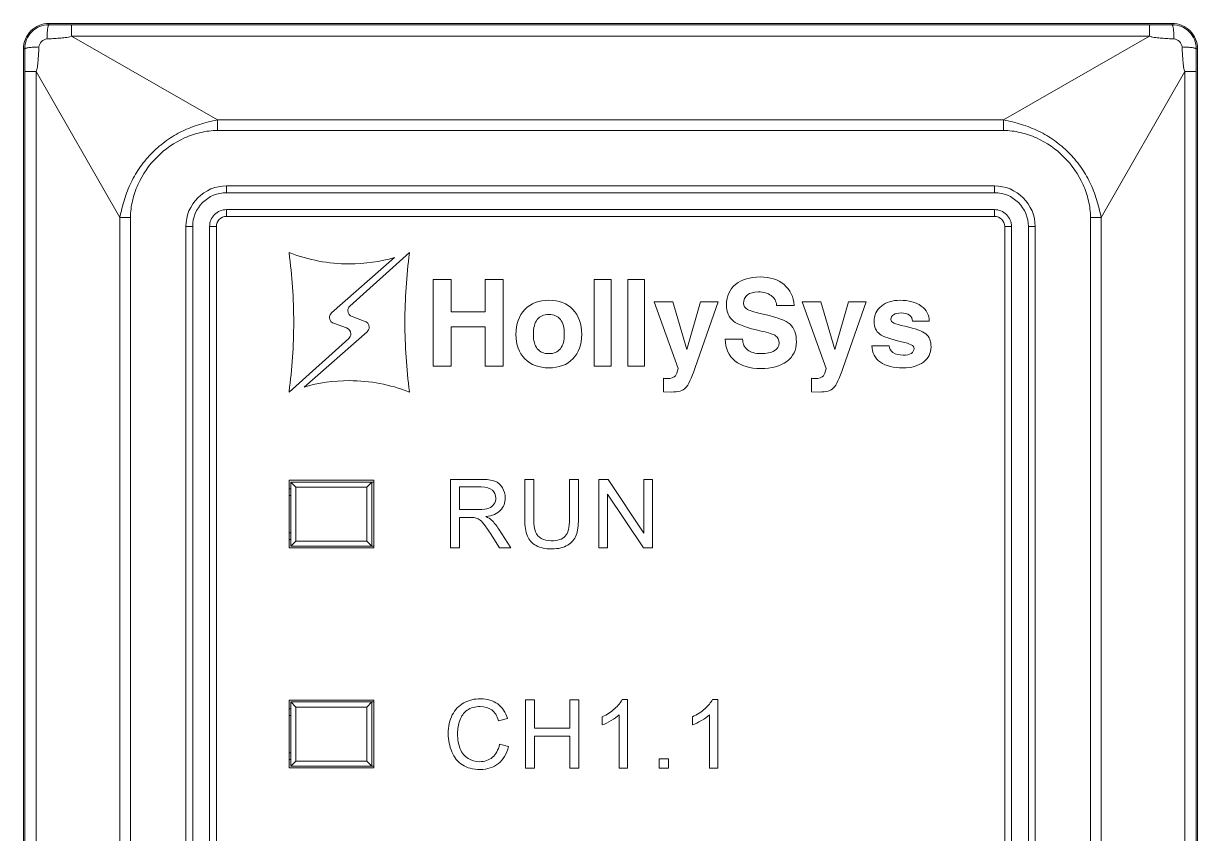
# Model space of a CAD drawing. Header units: millimetres. Extents: x 33157 to 59611, y -29750 to 1750.
# Drawn here: x 53795.77 to 53830.47, y 629.28 to 653.22 of the extents above; entities that cross this region are included whole.
import ezdxf

# ---------------------------------------------------------------- set-up
doc = ezdxf.new("R2010")
doc.units = ezdxf.units.MM
doc.layers.get('0').update_dxf_attribs({"lineweight": 18})

msp = doc.modelspace()

# ---------------------------------------------------------------- linework, layer by layer
at = {"lineweight": 9}
for p, q in [((53796.523, 653.22), (53796.523, 653.183)), ((53797.187, 653.182), (53797.187, 652.841)), ((53829.058, 653.182), (53829.058, 652.841)), ((53829.723, 653.22), (53829.723, 653.183)), ((53795.773, 652.47), (53795.773, 553.97)), ((53830.473, 652.47), (53830.473, 652.47)), ((53830.473, 652.47), (53830.473, 553.97)), ((53795.81, 651.806), (53795.81, 651.806)), ((53795.81, 651.806), (53795.81, 554.634)), ((53796.152, 651.806), (53796.152, 651.806)), ((53796.152, 651.806), (53796.152, 554.634)), ((53830.093, 651.806), (53830.093, 554.634)), ((53830.435, 651.806), (53830.435, 554.634)), ((53801.503, 650.374), (53801.503, 650.058)), ((53824.742, 650.374), (53824.742, 650.058)), ((53801.773, 648.42), (53801.773, 648.22)), ((53824.473, 648.42), (53824.473, 648.22)), ((53801.773, 647.72), (53801.773, 647.52)), ((53824.473, 647.72), (53824.473, 647.52)), ((53798.619, 647.49), (53798.619, 558.951)), ((53798.935, 647.49), (53798.935, 558.951)), ((53800.573, 647.22), (53800.573, 647.22)), ((53800.573, 647.22), (53800.573, 559.22)), ((53800.773, 647.22), (53800.773, 647.22)), ((53800.773, 647.22), (53800.773, 559.22)), ((53801.273, 647.22), (53801.273, 559.22)), ((53801.473, 647.22), (53801.473, 559.22)), ((53824.773, 647.22), (53824.773, 647.22)), ((53824.773, 647.22), (53824.773, 559.22)), ((53824.973, 647.22), (53824.973, 647.22)), ((53824.973, 647.22), (53824.973, 559.22)), ((53825.473, 647.22), (53825.473, 559.22)), ((53825.673, 647.22), (53825.673, 559.22)), ((53827.31, 647.49), (53827.31, 647.49)), ((53827.31, 647.49), (53827.31, 558.951)), ((53827.627, 647.49), (53827.627, 647.49)), ((53827.627, 647.49), (53827.627, 558.951)), ((53803.623, 639.72), (53803.623, 637.72)), ((53803.673, 639.67), (53803.673, 637.77)), ((53806.073, 639.67), (53806.073, 637.77)), ((53806.123, 639.72), (53806.123, 637.72)), ((53803.823, 639.52), (53803.823, 637.92)), ((53805.923, 639.52), (53805.923, 637.92)), ((53803.623, 633.22), (53803.623, 631.22)), ((53803.673, 633.17), (53803.673, 631.27)), ((53803.823, 633.02), (53803.823, 631.42)), ((53805.923, 633.02), (53805.923, 631.42)), ((53806.073, 633.17), (53806.073, 631.27)), ((53806.123, 633.22), (53806.123, 631.22))]:
    msp.add_line(p, q, dxfattribs=at)
for points, knots in [([(53796.523, 653.22), (53796.324, 653.22), (53796.133, 653.141), (53795.992, 653), (53795.852, 652.86), (53795.773, 652.669), (53795.773, 652.47)], [0, 0, 0, 0, 166903.718285, 166903.718285, 166903.718285, 333807.436571, 333807.436571, 333807.436571, 333807.436571]), ([(53796.523, 653.183), (53796.333, 653.183), (53796.152, 653.108), (53796.018, 652.975), (53795.884, 652.841), (53795.809, 652.659), (53795.809, 652.47)], [0, 0, 0, 0, 166903.86959, 166903.86959, 166903.86959, 333807.739179, 333807.739179, 333807.739179, 333807.739179]), ([(53796.523, 653.183), (53796.518, 653.183), (53796.515, 653.178), (53796.513, 653.174), (53796.508, 653.166), (53796.506, 653.158), (53796.503, 653.15), (53796.5, 653.138), (53796.497, 653.125), (53796.494, 653.112), (53796.491, 653.095), (53796.489, 653.078), (53796.486, 653.061), (53796.481, 653.017), (53796.477, 652.971), (53796.474, 652.926), (53796.47, 652.872), (53796.468, 652.817), (53796.467, 652.763)], [0, 0, 0, 0, 141698.258058, 141698.258058, 141698.258058, 283396.516116, 283396.516116, 283396.516116, 425094.774174, 425094.774174, 425094.774174, 566793.032233, 566793.032233, 566793.032233, 708491.290291, 708491.290291, 708491.290291, 850189.548349, 850189.548349, 850189.548349, 850189.548349]), ([(53830.473, 652.47), (53830.473, 652.669), (53830.394, 652.86), (53830.253, 653), (53830.112, 653.141), (53829.921, 653.22), (53829.723, 653.22)], [0, 0, 0, 0, 167010.572746, 167010.572746, 167010.572746, 334021.145492, 334021.145492, 334021.145492, 334021.145492]), ([(53830.436, 652.47), (53830.436, 652.659), (53830.361, 652.841), (53830.227, 652.975), (53830.093, 653.108), (53829.912, 653.183), (53829.723, 653.183)], [0, 0, 0, 0, 167010.565496, 167010.565496, 167010.565496, 334021.130991, 334021.130991, 334021.130991, 334021.130991]), ([(53829.723, 653.183), (53829.727, 653.183), (53829.73, 653.178), (53829.732, 653.174), (53829.737, 653.166), (53829.74, 653.158), (53829.742, 653.15), (53829.745, 653.138), (53829.748, 653.125), (53829.751, 653.112), (53829.754, 653.095), (53829.757, 653.078), (53829.759, 653.061), (53829.765, 653.017), (53829.769, 652.971), (53829.771, 652.926), (53829.775, 652.872), (53829.777, 652.817), (53829.778, 652.763)], [0, 0, 0, 0, 141786.35855, 141786.35855, 141786.35855, 283572.717101, 283572.717101, 283572.717101, 425359.075651, 425359.075651, 425359.075651, 567145.434201, 567145.434201, 567145.434201, 708931.792751, 708931.792751, 708931.792751, 850718.151302, 850718.151302, 850718.151302, 850718.151302]), ([(53796.23, 652.526), (53796.233, 652.585), (53796.261, 652.644), (53796.305, 652.688), (53796.348, 652.732), (53796.408, 652.76), (53796.467, 652.763)], [0, 0, 0, 0, 166905.691749, 166905.691749, 166905.691749, 333811.383498, 333811.383498, 333811.383498, 333811.383498]), ([(53796.467, 652.763), (53796.527, 652.766), (53796.587, 652.769), (53796.648, 652.773), (53796.708, 652.777), (53796.768, 652.781), (53796.829, 652.786), (53796.889, 652.79), (53796.949, 652.796), (53797.009, 652.803), (53797.07, 652.811), (53797.13, 652.819), (53797.187, 652.841)], [0, 0, 0, 0, 148001.073981, 148001.073981, 148001.073981, 296002.147962, 296002.147962, 296002.147962, 444003.221943, 444003.221943, 444003.221943, 592004.295924, 592004.295924, 592004.295924, 592004.295924]), ([(53829.058, 652.841), (53829.086, 652.829), (53829.116, 652.823), (53829.146, 652.817), (53829.176, 652.811), (53829.206, 652.807), (53829.236, 652.803), (53829.296, 652.796), (53829.356, 652.79), (53829.417, 652.786), (53829.477, 652.781), (53829.537, 652.777), (53829.597, 652.773), (53829.658, 652.769), (53829.718, 652.766), (53829.778, 652.763)], [0, 0, 0, 0, 144372.621182, 144372.621182, 144372.621182, 288745.242363, 288745.242363, 288745.242363, 433117.863545, 433117.863545, 433117.863545, 577490.484726, 577490.484726, 577490.484726, 721863.105908, 721863.105908, 721863.105908, 721863.105908]), ([(53829.778, 652.763), (53829.838, 652.76), (53829.897, 652.732), (53829.94, 652.688), (53829.984, 652.645), (53830.012, 652.585), (53830.015, 652.526)], [0, 0, 0, 0, 167010.492452, 167010.492452, 167010.492452, 334020.984904, 334020.984904, 334020.984904, 334020.984904]), ([(53795.809, 652.47), (53795.81, 652.475), (53795.814, 652.477), (53795.819, 652.48), (53795.827, 652.485), (53795.834, 652.487), (53795.843, 652.489), (53795.855, 652.493), (53795.868, 652.496), (53795.881, 652.498), (53795.898, 652.502), (53795.915, 652.504), (53795.932, 652.506), (53795.976, 652.512), (53796.021, 652.516), (53796.066, 652.519), (53796.121, 652.522), (53796.175, 652.525), (53796.23, 652.526)], [0, 0, 0, 0, 141697.448785, 141697.448785, 141697.448785, 283394.89757, 283394.89757, 283394.89757, 425092.346355, 425092.346355, 425092.346355, 566789.79514, 566789.79514, 566789.79514, 708487.243925, 708487.243925, 708487.243925, 850184.69271, 850184.69271, 850184.69271, 850184.69271]), ([(53796.152, 651.806), (53796.163, 651.834), (53796.17, 651.864), (53796.176, 651.893), (53796.181, 651.923), (53796.186, 651.953), (53796.189, 651.983), (53796.197, 652.043), (53796.202, 652.104), (53796.207, 652.164), (53796.212, 652.224), (53796.216, 652.285), (53796.22, 652.345), (53796.223, 652.405), (53796.227, 652.465), (53796.23, 652.526)], [0, 0, 0, 0, 144284.320091, 144284.320091, 144284.320091, 288568.640181, 288568.640181, 288568.640181, 432852.960272, 432852.960272, 432852.960272, 577137.280363, 577137.280363, 577137.280363, 721421.600453, 721421.600453, 721421.600453, 721421.600453]), ([(53830.436, 652.47), (53830.435, 652.475), (53830.431, 652.477), (53830.427, 652.48), (53830.418, 652.485), (53830.411, 652.487), (53830.403, 652.489), (53830.39, 652.493), (53830.378, 652.496), (53830.365, 652.498), (53830.348, 652.502), (53830.331, 652.504), (53830.314, 652.506), (53830.269, 652.512), (53830.224, 652.516), (53830.179, 652.519), (53830.124, 652.522), (53830.07, 652.525), (53830.015, 652.526)], [0, 0, 0, 0, 141788.813237, 141788.813237, 141788.813237, 283577.626474, 283577.626474, 283577.626474, 425366.43971, 425366.43971, 425366.43971, 567155.252947, 567155.252947, 567155.252947, 708944.066184, 708944.066184, 708944.066184, 850732.879421, 850732.879421, 850732.879421, 850732.879421]), ([(53830.015, 652.526), (53830.018, 652.465), (53830.022, 652.405), (53830.026, 652.345), (53830.029, 652.285), (53830.033, 652.224), (53830.038, 652.164), (53830.043, 652.104), (53830.049, 652.044), (53830.056, 651.983), (53830.063, 651.923), (53830.071, 651.862), (53830.093, 651.806)], [0, 0, 0, 0, 148093.816317, 148093.816317, 148093.816317, 296187.632634, 296187.632634, 296187.632634, 444281.448951, 444281.448951, 444281.448951, 592375.265268, 592375.265268, 592375.265268, 592375.265268]), ([(53801.503, 650.374), (53801.415, 650.352), (53801.326, 650.333), (53801.238, 650.311), (53801.15, 650.289), (53801.063, 650.265), (53800.976, 650.238), (53800.803, 650.183), (53800.633, 650.117), (53800.469, 650.037), (53800.306, 649.958), (53800.149, 649.865), (53800.001, 649.76), (53799.853, 649.654), (53799.713, 649.536), (53799.585, 649.408), (53799.456, 649.279), (53799.339, 649.14), (53799.233, 648.992), (53799.128, 648.844), (53799.035, 648.687), (53798.955, 648.523), (53798.876, 648.36), (53798.809, 648.19), (53798.755, 648.017), (53798.728, 647.93), (53798.704, 647.843), (53798.682, 647.754), (53798.66, 647.666), (53798.64, 647.578), (53798.619, 647.49)], [0, 0, 0, 0, 136668.309736, 136668.309736, 136668.309736, 273336.619471, 273336.619471, 273336.619471, 410004.929207, 410004.929207, 410004.929207, 546673.238943, 546673.238943, 546673.238943, 683341.548679, 683341.548679, 683341.548679, 820009.858414, 820009.858414, 820009.858414, 956678.16815, 956678.16815, 956678.16815, 1093346.477886, 1093346.477886, 1093346.477886, 1230014.787622, 1230014.787622, 1230014.787622, 1366683.097357, 1366683.097357, 1366683.097357, 1366683.097357]), ([(53827.627, 647.49), (53827.605, 647.578), (53827.585, 647.666), (53827.563, 647.754), (53827.542, 647.843), (53827.517, 647.93), (53827.49, 648.017), (53827.436, 648.19), (53827.37, 648.36), (53827.29, 648.523), (53827.21, 648.687), (53827.117, 648.844), (53827.012, 648.992), (53826.907, 649.14), (53826.789, 649.279), (53826.66, 649.408), (53826.532, 649.536), (53826.392, 649.654), (53826.244, 649.76), (53826.096, 649.865), (53825.939, 649.958), (53825.776, 650.037), (53825.612, 650.117), (53825.443, 650.183), (53825.269, 650.238), (53825.183, 650.265), (53825.095, 650.289), (53825.007, 650.311), (53824.919, 650.333), (53824.83, 650.352), (53824.742, 650.374)], [0, 0, 0, 0, 136737.651922, 136737.651922, 136737.651922, 273475.303844, 273475.303844, 273475.303844, 410212.955766, 410212.955766, 410212.955766, 546950.607688, 546950.607688, 546950.607688, 683688.25961, 683688.25961, 683688.25961, 820425.911532, 820425.911532, 820425.911532, 957163.563454, 957163.563454, 957163.563454, 1093901.215376, 1093901.215376, 1093901.215376, 1230638.867298, 1230638.867298, 1230638.867298, 1367376.519219, 1367376.519219, 1367376.519219, 1367376.519219]), ([(53801.503, 650.058), (53801.337, 650.058), (53801.171, 650.036), (53801.009, 649.998), (53800.846, 649.96), (53800.688, 649.906), (53800.536, 649.838), (53800.234, 649.702), (53799.955, 649.51), (53799.719, 649.274), (53799.483, 649.038), (53799.29, 648.759), (53799.155, 648.456), (53799.087, 648.304), (53799.033, 648.146), (53798.995, 647.984), (53798.957, 647.822), (53798.935, 647.656), (53798.935, 647.49)], [0, 0, 0, 0, 141710.74478, 141710.74478, 141710.74478, 283421.489559, 283421.489559, 283421.489559, 425132.234339, 425132.234339, 425132.234339, 566842.979118, 566842.979118, 566842.979118, 708553.723898, 708553.723898, 708553.723898, 850264.468678, 850264.468678, 850264.468678, 850264.468678]), ([(53827.31, 647.49), (53827.31, 647.656), (53827.288, 647.822), (53827.25, 647.984), (53827.212, 648.146), (53827.159, 648.304), (53827.09, 648.456), (53826.955, 648.759), (53826.762, 649.038), (53826.526, 649.274), (53826.29, 649.51), (53826.012, 649.702), (53825.709, 649.838), (53825.557, 649.906), (53825.399, 649.96), (53825.237, 649.998), (53825.074, 650.036), (53824.908, 650.058), (53824.742, 650.058)], [0, 0, 0, 0, 141781.730849, 141781.730849, 141781.730849, 283563.461699, 283563.461699, 283563.461699, 425345.192548, 425345.192548, 425345.192548, 567126.923398, 567126.923398, 567126.923398, 708908.654247, 708908.654247, 708908.654247, 850690.385097, 850690.385097, 850690.385097, 850690.385097]), ([(53801.773, 648.42), (53801.454, 648.42), (53801.149, 648.294), (53800.924, 648.069), (53800.699, 647.844), (53800.573, 647.538), (53800.573, 647.22)], [0, 0, 0, 0, 166926.303687, 166926.303687, 166926.303687, 333852.607375, 333852.607375, 333852.607375, 333852.607375]), ([(53801.773, 648.22), (53801.507, 648.22), (53801.253, 648.115), (53801.065, 647.927), (53800.878, 647.74), (53800.773, 647.485), (53800.773, 647.22)], [0, 0, 0, 0, 166927.126183, 166927.126183, 166927.126183, 333854.252367, 333854.252367, 333854.252367, 333854.252367]), ([(53825.673, 647.22), (53825.673, 647.538), (53825.546, 647.844), (53825.321, 648.069), (53825.096, 648.294), (53824.791, 648.42), (53824.473, 648.42)], [0, 0, 0, 0, 167002.325302, 167002.325302, 167002.325302, 334004.650603, 334004.650603, 334004.650603, 334004.650603]), ([(53825.473, 647.22), (53825.473, 647.485), (53825.367, 647.74), (53825.18, 647.927), (53824.992, 648.115), (53824.738, 648.22), (53824.473, 648.22)], [0, 0, 0, 0, 167002.28595, 167002.28595, 167002.28595, 334004.5719, 334004.5719, 334004.5719, 334004.5719]), ([(53801.773, 647.72), (53801.64, 647.72), (53801.513, 647.667), (53801.419, 647.574), (53801.325, 647.48), (53801.273, 647.353), (53801.273, 647.22)], [0, 0, 0, 0, 166929.182897, 166929.182897, 166929.182897, 333858.365794, 333858.365794, 333858.365794, 333858.365794]), ([(53801.773, 647.52), (53801.693, 647.52), (53801.617, 647.489), (53801.56, 647.432), (53801.504, 647.376), (53801.473, 647.3), (53801.473, 647.22)], [0, 0, 0, 0, 166930.005547, 166930.005547, 166930.005547, 333860.011094, 333860.011094, 333860.011094, 333860.011094]), ([(53824.973, 647.22), (53824.973, 647.353), (53824.92, 647.48), (53824.826, 647.574), (53824.732, 647.667), (53824.605, 647.72), (53824.473, 647.72)], [0, 0, 0, 0, 167002.187891, 167002.187891, 167002.187891, 334004.375783, 334004.375783, 334004.375783, 334004.375783]), ([(53824.773, 647.22), (53824.773, 647.3), (53824.741, 647.376), (53824.685, 647.432), (53824.628, 647.489), (53824.552, 647.52), (53824.473, 647.52)], [0, 0, 0, 0, 167002.148629, 167002.148629, 167002.148629, 334004.297259, 334004.297259, 334004.297259, 334004.297259])]:
    msp.add_open_spline(points, degree=3, knots=knots, dxfattribs=at)
for points in [[(53829.723, 653.22), (53829.723, 653.22), (53796.523, 653.22), (53796.523, 653.22)], [(53796.523, 653.183), (53796.744, 653.183), (53796.965, 653.182), (53797.187, 653.182)], [(53797.187, 653.182), (53797.187, 653.182), (53829.058, 653.182), (53829.058, 653.182)], [(53829.058, 653.182), (53829.28, 653.182), (53829.501, 653.183), (53829.723, 653.183)], [(53797.187, 652.841), (53797.187, 652.841), (53829.058, 652.841), (53829.058, 652.841)], [(53797.187, 652.841), (53797.187, 652.841), (53801.503, 650.374), (53801.503, 650.374)], [(53829.058, 652.841), (53829.058, 652.841), (53824.742, 650.374), (53824.742, 650.374)], [(53795.809, 652.47), (53795.809, 652.47), (53795.773, 652.47), (53795.773, 652.47)], [(53795.81, 651.806), (53795.81, 652.027), (53795.81, 652.249), (53795.809, 652.47)], [(53830.436, 652.47), (53830.435, 652.249), (53830.435, 652.027), (53830.435, 651.806)], [(53830.436, 652.47), (53830.436, 652.47), (53830.473, 652.47), (53830.473, 652.47)], [(53795.81, 651.806), (53795.81, 651.806), (53796.152, 651.806), (53796.152, 651.806)], [(53796.152, 651.806), (53796.152, 651.806), (53798.619, 647.49), (53798.619, 647.49)], [(53830.093, 651.806), (53830.093, 651.806), (53827.627, 647.49), (53827.627, 647.49)], [(53830.435, 651.806), (53830.435, 651.806), (53830.093, 651.806), (53830.093, 651.806)], [(53824.742, 650.374), (53824.742, 650.374), (53801.503, 650.374), (53801.503, 650.374)], [(53824.742, 650.058), (53824.742, 650.058), (53801.503, 650.058), (53801.503, 650.058)], [(53801.773, 648.42), (53801.773, 648.42), (53824.473, 648.42), (53824.473, 648.42)], [(53801.773, 648.22), (53801.773, 648.22), (53824.473, 648.22), (53824.473, 648.22)], [(53824.473, 647.72), (53824.473, 647.72), (53801.773, 647.72), (53801.773, 647.72)], [(53824.473, 647.52), (53824.473, 647.52), (53801.773, 647.52), (53801.773, 647.52)], [(53798.935, 647.49), (53798.935, 647.49), (53798.619, 647.49), (53798.619, 647.49)], [(53800.573, 647.22), (53800.573, 647.22), (53800.773, 647.22), (53800.773, 647.22)], [(53801.473, 647.22), (53801.473, 647.22), (53801.273, 647.22), (53801.273, 647.22)], [(53824.773, 647.22), (53824.773, 647.22), (53824.973, 647.22), (53824.973, 647.22)], [(53825.673, 647.22), (53825.673, 647.22), (53825.473, 647.22), (53825.473, 647.22)], [(53827.31, 647.49), (53827.31, 647.49), (53827.627, 647.49), (53827.627, 647.49)], [(53806.123, 639.72), (53806.123, 639.72), (53803.623, 639.72), (53803.623, 639.72)], [(53803.673, 639.67), (53803.673, 639.67), (53806.123, 639.67), (53806.123, 639.67)], [(53803.673, 639.67), (53803.673, 639.67), (53803.823, 639.52), (53803.823, 639.52)], [(53806.073, 639.67), (53806.073, 639.67), (53805.923, 639.52), (53805.923, 639.52)], [(53803.673, 639.47), (53803.673, 639.47), (53803.623, 639.47), (53803.623, 639.47)], [(53803.673, 639.27), (53803.673, 639.27), (53803.623, 639.27), (53803.623, 639.27)], [(53805.923, 639.52), (53805.923, 639.52), (53803.823, 639.52), (53803.823, 639.52)], [(53803.623, 638.17), (53803.623, 638.17), (53803.673, 638.17), (53803.673, 638.17)], [(53803.623, 637.97), (53803.623, 637.97), (53803.673, 637.97), (53803.673, 637.97)], [(53803.673, 637.77), (53803.673, 637.77), (53803.823, 637.92), (53803.823, 637.92)], [(53803.823, 637.92), (53803.823, 637.92), (53805.923, 637.92), (53805.923, 637.92)], [(53806.073, 637.77), (53806.073, 637.77), (53805.923, 637.92), (53805.923, 637.92)], [(53803.623, 637.72), (53803.623, 637.72), (53806.123, 637.72), (53806.123, 637.72)], [(53803.673, 637.77), (53803.673, 637.77), (53806.123, 637.77), (53806.123, 637.77)], [(53806.123, 633.22), (53806.123, 633.22), (53803.623, 633.22), (53803.623, 633.22)], [(53803.673, 632.97), (53803.673, 632.97), (53803.623, 632.97), (53803.623, 632.97)], [(53803.673, 633.17), (53803.673, 633.17), (53806.123, 633.17), (53806.123, 633.17)], [(53803.673, 633.17), (53803.673, 633.17), (53803.823, 633.02), (53803.823, 633.02)], [(53805.923, 633.02), (53805.923, 633.02), (53803.823, 633.02), (53803.823, 633.02)], [(53806.073, 633.17), (53806.073, 633.17), (53805.923, 633.02), (53805.923, 633.02)], [(53803.673, 632.77), (53803.673, 632.77), (53803.623, 632.77), (53803.623, 632.77)], [(53803.623, 631.67), (53803.623, 631.67), (53803.673, 631.67), (53803.673, 631.67)], [(53803.623, 631.22), (53803.623, 631.22), (53806.123, 631.22), (53806.123, 631.22)], [(53803.623, 631.47), (53803.623, 631.47), (53803.673, 631.47), (53803.673, 631.47)], [(53803.673, 631.27), (53803.673, 631.27), (53806.123, 631.27), (53806.123, 631.27)], [(53803.673, 631.27), (53803.673, 631.27), (53803.823, 631.42), (53803.823, 631.42)], [(53803.823, 631.42), (53803.823, 631.42), (53805.923, 631.42), (53805.923, 631.42)], [(53806.073, 631.27), (53806.073, 631.27), (53805.923, 631.42), (53805.923, 631.42)]]:
    msp.add_open_spline(points, degree=3, dxfattribs=at)
for points, knots in [([(53805.318, 644.222), (53805.318, 644.222), (53805.318, 644.222), (53805.318, 644.222), (53805.318, 644.222), (53804.962, 644.352), (53804.962, 644.352), (53804.878, 644.37), (53804.815, 644.444), (53804.815, 644.533), (53804.815, 644.589), (53804.84, 644.638), (53804.879, 644.672), (53804.879, 644.672), (53804.879, 644.674), (53804.879, 644.674), (53804.879, 644.674), (53806.742, 646.302), (53806.742, 646.302), (53806.316, 646.181), (53805.867, 646.115), (53805.403, 646.115), (53804.784, 646.115), (53804.194, 646.231), (53803.65, 646.442), (53803.641, 646.445), (53803.632, 646.448), (53803.623, 646.451), (53803.623, 646.451), (53803.623, 646.439), (53803.623, 646.439), (53803.713, 645.769), (53803.76, 645.085), (53803.76, 644.391), (53803.76, 643.696), (53803.713, 643.012), (53803.623, 642.342), (53803.623, 642.342), (53803.623, 642.328), (53803.623, 642.328), (53803.623, 642.328), (53805.39, 643.911), (53805.39, 643.911), (53805.39, 643.911), (53805.389, 643.912), (53805.389, 643.912), (53805.425, 643.946), (53805.447, 643.993), (53805.447, 644.046), (53805.447, 644.128), (53805.393, 644.198), (53805.318, 644.222)], [0, 0, 0, 0, 133586.622974, 133586.622974, 133586.622974, 267173.245948, 267173.245948, 267173.245948, 400759.868922, 400759.868922, 400759.868922, 534346.491895, 534346.491895, 534346.491895, 667933.114869, 667933.114869, 667933.114869, 801519.737843, 801519.737843, 801519.737843, 935106.360817, 935106.360817, 935106.360817, 1068692.983791, 1068692.983791, 1068692.983791, 1202279.606765, 1202279.606765, 1202279.606765, 1335866.229739, 1335866.229739, 1335866.229739, 1469452.852712, 1469452.852712, 1469452.852712, 1603039.475686, 1603039.475686, 1603039.475686, 1736626.09866, 1736626.09866, 1736626.09866, 1870212.721634, 1870212.721634, 1870212.721634, 2003799.344608, 2003799.344608, 2003799.344608, 2137385.967582, 2137385.967582, 2137385.967582, 2270972.590556, 2270972.590556, 2270972.590556, 2270972.590556]), ([(53805.488, 644.558), (53805.488, 644.558), (53805.488, 644.557), (53805.488, 644.557), (53805.488, 644.557), (53805.843, 644.427), (53805.843, 644.427), (53805.927, 644.41), (53805.99, 644.335), (53805.99, 644.246), (53805.99, 644.19), (53805.965, 644.141), (53805.926, 644.107), (53805.926, 644.107), (53805.927, 644.106), (53805.927, 644.106), (53805.927, 644.106), (53804.064, 642.477), (53804.064, 642.477), (53804.489, 642.599), (53804.938, 642.665), (53805.403, 642.665), (53806.021, 642.665), (53806.612, 642.548), (53807.156, 642.338), (53807.165, 642.334), (53807.174, 642.332), (53807.183, 642.329), (53807.183, 642.329), (53807.183, 642.34), (53807.183, 642.34), (53807.093, 643.01), (53807.045, 643.694), (53807.045, 644.389), (53807.045, 645.084), (53807.093, 645.767), (53807.183, 646.437), (53807.183, 646.437), (53807.183, 646.452), (53807.183, 646.452), (53807.183, 646.452), (53805.416, 644.869), (53805.416, 644.869), (53805.416, 644.869), (53805.416, 644.867), (53805.416, 644.867), (53805.381, 644.834), (53805.359, 644.786), (53805.359, 644.734), (53805.359, 644.651), (53805.413, 644.582), (53805.488, 644.558)], [0, 0, 0, 0, 133592.181626, 133592.181626, 133592.181626, 267184.363253, 267184.363253, 267184.363253, 400776.544879, 400776.544879, 400776.544879, 534368.726505, 534368.726505, 534368.726505, 667960.908131, 667960.908131, 667960.908131, 801553.089758, 801553.089758, 801553.089758, 935145.271384, 935145.271384, 935145.271384, 1068737.45301, 1068737.45301, 1068737.45301, 1202329.634637, 1202329.634637, 1202329.634637, 1335921.816263, 1335921.816263, 1335921.816263, 1469513.997889, 1469513.997889, 1469513.997889, 1603106.179515, 1603106.179515, 1603106.179515, 1736698.361142, 1736698.361142, 1736698.361142, 1870290.542768, 1870290.542768, 1870290.542768, 2003882.724394, 2003882.724394, 2003882.724394, 2137474.906021, 2137474.906021, 2137474.906021, 2271067.087647, 2271067.087647, 2271067.087647, 2271067.087647]), ([(53807.877, 645.659), (53807.877, 645.659), (53808.144, 645.659), (53808.144, 645.659), (53808.144, 645.659), (53808.413, 645.659), (53808.413, 645.659), (53808.413, 645.659), (53808.413, 644.698), (53808.413, 644.698), (53808.413, 644.698), (53809.417, 644.698), (53809.417, 644.698), (53809.417, 644.698), (53809.417, 645.659), (53809.417, 645.659), (53809.417, 645.659), (53809.684, 645.659), (53809.684, 645.659), (53809.684, 645.659), (53809.954, 645.659), (53809.954, 645.659), (53809.954, 645.659), (53809.954, 643.093), (53809.954, 643.093), (53809.954, 643.093), (53809.686, 643.093), (53809.686, 643.093), (53809.686, 643.093), (53809.417, 643.093), (53809.417, 643.093), (53809.417, 643.093), (53809.417, 644.256), (53809.417, 644.256), (53809.417, 644.256), (53808.413, 644.256), (53808.413, 644.256), (53808.413, 644.256), (53808.413, 643.093), (53808.413, 643.093), (53808.413, 643.093), (53808.146, 643.093), (53808.146, 643.093), (53808.146, 643.093), (53807.877, 643.093), (53807.877, 643.093), (53807.877, 643.093), (53807.877, 645.659), (53807.877, 645.659)], [0, 0, 0, 0, 133857.850656, 133857.850656, 133857.850656, 267715.701312, 267715.701312, 267715.701312, 401573.551967, 401573.551967, 401573.551967, 535431.402623, 535431.402623, 535431.402623, 669289.253279, 669289.253279, 669289.253279, 803147.103935, 803147.103935, 803147.103935, 937004.95459, 937004.95459, 937004.95459, 1070862.805246, 1070862.805246, 1070862.805246, 1204720.655902, 1204720.655902, 1204720.655902, 1338578.506558, 1338578.506558, 1338578.506558, 1472436.357213, 1472436.357213, 1472436.357213, 1606294.207869, 1606294.207869, 1606294.207869, 1740152.058525, 1740152.058525, 1740152.058525, 1874009.909181, 1874009.909181, 1874009.909181, 2007867.759837, 2007867.759837, 2007867.759837, 2141725.610492, 2141725.610492, 2141725.610492, 2141725.610492]), ([(53812.637, 645.659), (53812.637, 645.659), (53812.886, 645.659), (53812.886, 645.659), (53812.886, 645.659), (53813.138, 645.659), (53813.138, 645.659), (53813.138, 645.659), (53813.138, 643.093), (53813.138, 643.093), (53813.138, 643.093), (53812.888, 643.093), (53812.888, 643.093), (53812.888, 643.093), (53812.637, 643.093), (53812.637, 643.093), (53812.637, 643.093), (53812.637, 645.659), (53812.637, 645.659)], [0, 0, 0, 0, 141750.991706, 141750.991706, 141750.991706, 283501.983413, 283501.983413, 283501.983413, 425252.975119, 425252.975119, 425252.975119, 567003.966826, 567003.966826, 567003.966826, 708754.958532, 708754.958532, 708754.958532, 850505.950239, 850505.950239, 850505.950239, 850505.950239]), ([(53813.631, 645.659), (53813.631, 645.659), (53813.88, 645.659), (53813.88, 645.659), (53813.88, 645.659), (53814.131, 645.659), (53814.131, 645.659), (53814.131, 645.659), (53814.131, 643.093), (53814.131, 643.093), (53814.131, 643.093), (53813.882, 643.093), (53813.882, 643.093), (53813.882, 643.093), (53813.631, 643.093), (53813.631, 643.093), (53813.631, 643.093), (53813.631, 645.659), (53813.631, 645.659)], [0, 0, 0, 0, 141753.624444, 141753.624444, 141753.624444, 283507.248888, 283507.248888, 283507.248888, 425260.873333, 425260.873333, 425260.873333, 567014.497777, 567014.497777, 567014.497777, 708768.122221, 708768.122221, 708768.122221, 850521.746665, 850521.746665, 850521.746665, 850521.746665]), ([(53818.032, 644.888), (53818.023, 645.011), (53817.969, 645.108), (53817.871, 645.179), (53817.774, 645.251), (53817.646, 645.287), (53817.489, 645.287), (53817.353, 645.287), (53817.247, 645.257), (53817.17, 645.197), (53817.093, 645.137), (53817.055, 645.054), (53817.055, 644.947), (53817.055, 644.87), (53817.095, 644.811), (53817.176, 644.769), (53817.255, 644.727), (53817.423, 644.677), (53817.68, 644.62), (53818.054, 644.537), (53818.303, 644.44), (53818.429, 644.331), (53818.555, 644.222), (53818.618, 644.048), (53818.618, 643.809), (53818.618, 643.568), (53818.523, 643.376), (53818.333, 643.235), (53818.144, 643.094), (53817.887, 643.023), (53817.563, 643.023), (53817.239, 643.023), (53816.985, 643.098), (53816.802, 643.248), (53816.619, 643.398), (53816.522, 643.612), (53816.509, 643.889), (53816.509, 643.889), (53817.025, 643.889), (53817.025, 643.889), (53817.031, 643.753), (53817.081, 643.648), (53817.174, 643.575), (53817.267, 643.502), (53817.397, 643.465), (53817.563, 643.465), (53817.734, 643.465), (53817.868, 643.493), (53817.964, 643.548), (53818.06, 643.603), (53818.108, 643.68), (53818.108, 643.777), (53818.108, 643.874), (53818.074, 643.945), (53818.004, 643.99), (53817.937, 644.036), (53817.793, 644.083), (53817.571, 644.132), (53817.164, 644.222), (53816.892, 644.321), (53816.754, 644.427), (53816.618, 644.531), (53816.55, 644.695), (53816.55, 644.917), (53816.55, 645.166), (53816.64, 645.364), (53816.821, 645.51), (53817.001, 645.656), (53817.245, 645.729), (53817.552, 645.729), (53817.84, 645.729), (53818.074, 645.653), (53818.255, 645.502), (53818.435, 645.35), (53818.535, 645.146), (53818.555, 644.888), (53818.555, 644.888), (53818.032, 644.888), (53818.032, 644.888)], [0, 0, 0, 0, 132060.286894, 132060.286894, 132060.286894, 264120.573788, 264120.573788, 264120.573788, 396180.860683, 396180.860683, 396180.860683, 528241.147577, 528241.147577, 528241.147577, 660301.434471, 660301.434471, 660301.434471, 792361.721365, 792361.721365, 792361.721365, 924422.00826, 924422.00826, 924422.00826, 1056482.295154, 1056482.295154, 1056482.295154, 1188542.582048, 1188542.582048, 1188542.582048, 1320602.868942, 1320602.868942, 1320602.868942, 1452663.155837, 1452663.155837, 1452663.155837, 1584723.442731, 1584723.442731, 1584723.442731, 1716783.729625, 1716783.729625, 1716783.729625, 1848844.016519, 1848844.016519, 1848844.016519, 1980904.303414, 1980904.303414, 1980904.303414, 2112964.590308, 2112964.590308, 2112964.590308, 2245024.877202, 2245024.877202, 2245024.877202, 2377085.164096, 2377085.164096, 2377085.164096, 2509145.450991, 2509145.450991, 2509145.450991, 2641205.737885, 2641205.737885, 2641205.737885, 2773266.024779, 2773266.024779, 2773266.024779, 2905326.311673, 2905326.311673, 2905326.311673, 3037386.598568, 3037386.598568, 3037386.598568, 3169446.885462, 3169446.885462, 3169446.885462, 3301507.172356, 3301507.172356, 3301507.172356, 3433567.45925, 3433567.45925, 3433567.45925, 3433567.45925]), ([(53810.591, 643.31), (53810.416, 643.488), (53810.328, 643.728), (53810.328, 644.031), (53810.328, 644.34), (53810.416, 644.586), (53810.591, 644.768), (53810.767, 644.95), (53811.003, 645.041), (53811.3, 645.041), (53811.599, 645.041), (53811.836, 644.95), (53812.011, 644.768), (53812.185, 644.586), (53812.273, 644.34), (53812.273, 644.031), (53812.273, 643.728), (53812.185, 643.488), (53812.011, 643.31), (53811.836, 643.132), (53811.599, 643.043), (53811.3, 643.043), (53811.003, 643.043), (53810.767, 643.132), (53810.591, 643.31)], [0, 0, 0, 0, 138594.08631, 138594.08631, 138594.08631, 277188.172621, 277188.172621, 277188.172621, 415782.258931, 415782.258931, 415782.258931, 554376.345241, 554376.345241, 554376.345241, 692970.431552, 692970.431552, 692970.431552, 831564.517862, 831564.517862, 831564.517862, 970158.604173, 970158.604173, 970158.604173, 1108752.690483, 1108752.690483, 1108752.690483, 1108752.690483]), ([(53815.624, 643.052), (53815.515, 642.732), (53815.421, 642.531), (53815.343, 642.45), (53815.265, 642.368), (53815.125, 642.328), (53814.925, 642.328), (53814.925, 642.328), (53814.686, 642.333), (53814.686, 642.333), (53814.686, 642.333), (53814.686, 642.734), (53814.686, 642.734), (53814.697, 642.73), (53814.729, 642.727), (53814.782, 642.727), (53814.916, 642.727), (53815.003, 642.755), (53815.044, 642.809), (53815.069, 642.844), (53815.095, 642.917), (53815.12, 643.026), (53815.12, 643.026), (53814.412, 644.992), (53814.412, 644.992), (53814.412, 644.992), (53814.688, 644.992), (53814.688, 644.992), (53814.688, 644.992), (53814.965, 644.992), (53814.965, 644.992), (53814.965, 644.992), (53815.379, 643.582), (53815.379, 643.582), (53815.379, 643.582), (53815.379, 643.582), (53815.379, 643.582), (53815.379, 643.582), (53815.781, 644.992), (53815.781, 644.992), (53815.781, 644.992), (53816.043, 644.992), (53816.043, 644.992), (53816.043, 644.992), (53816.305, 644.992), (53816.305, 644.992), (53816.305, 644.992), (53815.624, 643.052), (53815.624, 643.052)], [0, 0, 0, 0, 133875.612452, 133875.612452, 133875.612452, 267751.224904, 267751.224904, 267751.224904, 401626.837356, 401626.837356, 401626.837356, 535502.449808, 535502.449808, 535502.449808, 669378.06226, 669378.06226, 669378.06226, 803253.674713, 803253.674713, 803253.674713, 937129.287165, 937129.287165, 937129.287165, 1071004.899617, 1071004.899617, 1071004.899617, 1204880.512069, 1204880.512069, 1204880.512069, 1338756.124521, 1338756.124521, 1338756.124521, 1472631.736973, 1472631.736973, 1472631.736973, 1606507.349425, 1606507.349425, 1606507.349425, 1740382.961877, 1740382.961877, 1740382.961877, 1874258.574329, 1874258.574329, 1874258.574329, 2008134.186781, 2008134.186781, 2008134.186781, 2142009.799234, 2142009.799234, 2142009.799234, 2142009.799234]), ([(53819.998, 643.052), (53819.889, 642.732), (53819.795, 642.531), (53819.717, 642.45), (53819.639, 642.368), (53819.499, 642.328), (53819.299, 642.328), (53819.299, 642.328), (53819.06, 642.333), (53819.06, 642.333), (53819.06, 642.333), (53819.06, 642.734), (53819.06, 642.734), (53819.071, 642.73), (53819.103, 642.727), (53819.156, 642.727), (53819.29, 642.727), (53819.377, 642.755), (53819.418, 642.809), (53819.443, 642.844), (53819.469, 642.917), (53819.495, 643.026), (53819.495, 643.026), (53818.786, 644.992), (53818.786, 644.992), (53818.786, 644.992), (53819.062, 644.992), (53819.062, 644.992), (53819.062, 644.992), (53819.34, 644.992), (53819.34, 644.992), (53819.34, 644.992), (53819.753, 643.582), (53819.753, 643.582), (53819.753, 643.582), (53819.754, 643.582), (53819.754, 643.582), (53819.754, 643.582), (53820.156, 644.992), (53820.156, 644.992), (53820.156, 644.992), (53820.418, 644.992), (53820.418, 644.992), (53820.418, 644.992), (53820.679, 644.992), (53820.679, 644.992), (53820.679, 644.992), (53819.998, 643.052), (53819.998, 643.052)], [0, 0, 0, 0, 133886.558712, 133886.558712, 133886.558712, 267773.117425, 267773.117425, 267773.117425, 401659.676137, 401659.676137, 401659.676137, 535546.23485, 535546.23485, 535546.23485, 669432.793562, 669432.793562, 669432.793562, 803319.352275, 803319.352275, 803319.352275, 937205.910987, 937205.910987, 937205.910987, 1071092.4697, 1071092.4697, 1071092.4697, 1204979.028412, 1204979.028412, 1204979.028412, 1338865.587124, 1338865.587124, 1338865.587124, 1472752.145837, 1472752.145837, 1472752.145837, 1606638.704549, 1606638.704549, 1606638.704549, 1740525.263262, 1740525.263262, 1740525.263262, 1874411.821974, 1874411.821974, 1874411.821974, 2008298.380687, 2008298.380687, 2008298.380687, 2142184.939399, 2142184.939399, 2142184.939399, 2142184.939399]), ([(53822.048, 644.421), (53822.048, 644.495), (53822.018, 644.554), (53821.957, 644.598), (53821.897, 644.642), (53821.816, 644.665), (53821.716, 644.665), (53821.62, 644.665), (53821.544, 644.648), (53821.49, 644.615), (53821.436, 644.582), (53821.409, 644.535), (53821.409, 644.476), (53821.409, 644.434), (53821.44, 644.398), (53821.501, 644.368), (53821.562, 644.339), (53821.67, 644.307), (53821.825, 644.272), (53822.132, 644.203), (53822.338, 644.128), (53822.442, 644.047), (53822.546, 643.965), (53822.597, 643.837), (53822.597, 643.663), (53822.597, 643.477), (53822.522, 643.327), (53822.371, 643.213), (53822.22, 643.1), (53822.021, 643.043), (53821.774, 643.043), (53821.482, 643.043), (53821.257, 643.099), (53821.099, 643.211), (53820.941, 643.322), (53820.857, 643.485), (53820.846, 643.699), (53820.846, 643.699), (53821.356, 643.699), (53821.356, 643.699), (53821.36, 643.612), (53821.398, 643.544), (53821.472, 643.494), (53821.546, 643.445), (53821.647, 643.42), (53821.774, 643.42), (53821.874, 643.42), (53821.953, 643.437), (53822.009, 643.471), (53822.066, 643.506), (53822.094, 643.554), (53822.094, 643.615), (53822.094, 643.658), (53822.067, 643.695), (53822.012, 643.725), (53821.957, 643.755), (53821.861, 643.784), (53821.724, 643.814), (53821.402, 643.887), (53821.188, 643.963), (53821.079, 644.043), (53820.971, 644.122), (53820.917, 644.245), (53820.917, 644.411), (53820.917, 644.6), (53820.987, 644.752), (53821.128, 644.868), (53821.268, 644.983), (53821.453, 645.041), (53821.682, 645.041), (53821.94, 645.041), (53822.148, 644.985), (53822.307, 644.871), (53822.465, 644.757), (53822.544, 644.607), (53822.544, 644.421), (53822.544, 644.421), (53822.544, 644.421), (53822.544, 644.421), (53822.544, 644.421), (53822.048, 644.421), (53822.048, 644.421)], [0, 0, 0, 0, 131976.16227, 131976.16227, 131976.16227, 263952.324541, 263952.324541, 263952.324541, 395928.486811, 395928.486811, 395928.486811, 527904.649081, 527904.649081, 527904.649081, 659880.811352, 659880.811352, 659880.811352, 791856.973622, 791856.973622, 791856.973622, 923833.135892, 923833.135892, 923833.135892, 1055809.298163, 1055809.298163, 1055809.298163, 1187785.460433, 1187785.460433, 1187785.460433, 1319761.622703, 1319761.622703, 1319761.622703, 1451737.784974, 1451737.784974, 1451737.784974, 1583713.947244, 1583713.947244, 1583713.947244, 1715690.109514, 1715690.109514, 1715690.109514, 1847666.271785, 1847666.271785, 1847666.271785, 1979642.434055, 1979642.434055, 1979642.434055, 2111618.596325, 2111618.596325, 2111618.596325, 2243594.758596, 2243594.758596, 2243594.758596, 2375570.920866, 2375570.920866, 2375570.920866, 2507547.083136, 2507547.083136, 2507547.083136, 2639523.245407, 2639523.245407, 2639523.245407, 2771499.407677, 2771499.407677, 2771499.407677, 2903475.569947, 2903475.569947, 2903475.569947, 3035451.732218, 3035451.732218, 3035451.732218, 3167427.894488, 3167427.894488, 3167427.894488, 3299404.056758, 3299404.056758, 3299404.056758, 3431380.219029, 3431380.219029, 3431380.219029, 3563356.381299, 3563356.381299, 3563356.381299, 3563356.381299]), ([(53811.641, 643.609), (53811.719, 643.707), (53811.758, 643.849), (53811.758, 644.037), (53811.758, 644.228), (53811.719, 644.374), (53811.641, 644.473), (53811.563, 644.572), (53811.449, 644.622), (53811.3, 644.622), (53811.15, 644.622), (53811.037, 644.572), (53810.959, 644.473), (53810.881, 644.374), (53810.843, 644.228), (53810.843, 644.037), (53810.843, 643.849), (53810.881, 643.707), (53810.959, 643.609), (53811.037, 643.511), (53811.15, 643.463), (53811.3, 643.463), (53811.449, 643.463), (53811.563, 643.511), (53811.641, 643.609)], [0, 0, 0, 0, 138595.408649, 138595.408649, 138595.408649, 277190.817299, 277190.817299, 277190.817299, 415786.225948, 415786.225948, 415786.225948, 554381.634598, 554381.634598, 554381.634598, 692977.043247, 692977.043247, 692977.043247, 831572.451897, 831572.451897, 831572.451897, 970167.860546, 970167.860546, 970167.860546, 1108763.269196, 1108763.269196, 1108763.269196, 1108763.269196]), ([(53808.395, 637.727), (53808.395, 637.727), (53808.395, 639.748), (53808.395, 639.748), (53808.395, 639.748), (53809.291, 639.748), (53809.291, 639.748), (53809.471, 639.748), (53809.608, 639.73), (53809.702, 639.693), (53809.795, 639.657), (53809.87, 639.593), (53809.926, 639.501), (53809.982, 639.41), (53810.01, 639.308), (53810.01, 639.197), (53810.01, 639.054), (53809.963, 638.933), (53809.87, 638.834), (53809.778, 638.736), (53809.635, 638.674), (53809.441, 638.647), (53809.512, 638.613), (53809.566, 638.58), (53809.602, 638.547), (53809.68, 638.475), (53809.754, 638.385), (53809.823, 638.278), (53809.823, 638.278), (53810.173, 637.727), (53810.173, 637.727), (53810.173, 637.727), (53809.839, 637.727), (53809.839, 637.727), (53809.839, 637.727), (53809.572, 638.148), (53809.572, 638.148), (53809.494, 638.27), (53809.43, 638.362), (53809.379, 638.427), (53809.329, 638.491), (53809.283, 638.536), (53809.243, 638.562), (53809.204, 638.587), (53809.163, 638.605), (53809.122, 638.615), (53809.091, 638.621), (53809.042, 638.625), (53808.973, 638.625), (53808.973, 638.625), (53808.663, 638.625), (53808.663, 638.625), (53808.663, 638.625), (53808.663, 637.727), (53808.663, 637.727), (53808.663, 637.727), (53808.395, 637.727), (53808.395, 637.727)], [0, 0, 0, 0, 133135.507242, 133135.507242, 133135.507242, 266271.014484, 266271.014484, 266271.014484, 399406.521725, 399406.521725, 399406.521725, 532542.028967, 532542.028967, 532542.028967, 665677.536209, 665677.536209, 665677.536209, 798813.043451, 798813.043451, 798813.043451, 931948.550693, 931948.550693, 931948.550693, 1065084.057935, 1065084.057935, 1065084.057935, 1198219.565176, 1198219.565176, 1198219.565176, 1331355.072418, 1331355.072418, 1331355.072418, 1464490.57966, 1464490.57966, 1464490.57966, 1597626.086902, 1597626.086902, 1597626.086902, 1730761.594144, 1730761.594144, 1730761.594144, 1863897.101386, 1863897.101386, 1863897.101386, 1997032.608627, 1997032.608627, 1997032.608627, 2130168.115869, 2130168.115869, 2130168.115869, 2263303.623111, 2263303.623111, 2263303.623111, 2396439.130353, 2396439.130353, 2396439.130353, 2529574.637595, 2529574.637595, 2529574.637595, 2529574.637595]), ([(53808.663, 638.856), (53808.663, 638.856), (53809.237, 638.856), (53809.237, 638.856), (53809.36, 638.856), (53809.455, 638.869), (53809.523, 638.894), (53809.592, 638.919), (53809.644, 638.96), (53809.679, 639.016), (53809.715, 639.071), (53809.733, 639.131), (53809.733, 639.197), (53809.733, 639.292), (53809.699, 639.371), (53809.63, 639.433), (53809.56, 639.494), (53809.451, 639.525), (53809.302, 639.525), (53809.302, 639.525), (53808.663, 639.525), (53808.663, 639.525), (53808.663, 639.525), (53808.663, 638.856), (53808.663, 638.856)], [0, 0, 0, 0, 138597.491294, 138597.491294, 138597.491294, 277194.982587, 277194.982587, 277194.982587, 415792.473881, 415792.473881, 415792.473881, 554389.965174, 554389.965174, 554389.965174, 692987.456468, 692987.456468, 692987.456468, 831584.947761, 831584.947761, 831584.947761, 970182.439055, 970182.439055, 970182.439055, 1108779.930348, 1108779.930348, 1108779.930348, 1108779.930348]), ([(53811.908, 639.748), (53811.908, 639.748), (53812.176, 639.748), (53812.176, 639.748), (53812.176, 639.748), (53812.176, 638.581), (53812.176, 638.581), (53812.176, 638.378), (53812.153, 638.216), (53812.108, 638.097), (53812.062, 637.978), (53811.979, 637.881), (53811.859, 637.806), (53811.739, 637.731), (53811.583, 637.693), (53811.388, 637.693), (53811.199, 637.693), (53811.045, 637.726), (53810.925, 637.791), (53810.804, 637.857), (53810.719, 637.951), (53810.667, 638.074), (53810.616, 638.198), (53810.59, 638.367), (53810.59, 638.581), (53810.59, 638.581), (53810.59, 639.748), (53810.59, 639.748), (53810.59, 639.748), (53810.858, 639.748), (53810.858, 639.748), (53810.858, 639.748), (53810.858, 638.581), (53810.858, 638.581), (53810.858, 638.406), (53810.875, 638.276), (53810.907, 638.193), (53810.94, 638.11), (53810.995, 638.046), (53811.075, 638.001), (53811.154, 637.956), (53811.251, 637.933), (53811.365, 637.933), (53811.561, 637.933), (53811.7, 637.978), (53811.784, 638.067), (53811.867, 638.156), (53811.908, 638.327), (53811.908, 638.581), (53811.908, 638.581), (53811.908, 639.748), (53811.908, 639.748)], [0, 0, 0, 0, 133611.595488, 133611.595488, 133611.595488, 267223.190976, 267223.190976, 267223.190976, 400834.786464, 400834.786464, 400834.786464, 534446.381952, 534446.381952, 534446.381952, 668057.97744, 668057.97744, 668057.97744, 801669.572928, 801669.572928, 801669.572928, 935281.168417, 935281.168417, 935281.168417, 1068892.763905, 1068892.763905, 1068892.763905, 1202504.359393, 1202504.359393, 1202504.359393, 1336115.954881, 1336115.954881, 1336115.954881, 1469727.550369, 1469727.550369, 1469727.550369, 1603339.145857, 1603339.145857, 1603339.145857, 1736950.741345, 1736950.741345, 1736950.741345, 1870562.336833, 1870562.336833, 1870562.336833, 2004173.932321, 2004173.932321, 2004173.932321, 2137785.527809, 2137785.527809, 2137785.527809, 2271397.123297, 2271397.123297, 2271397.123297, 2271397.123297]), ([(53812.777, 637.727), (53812.777, 637.727), (53812.777, 639.748), (53812.777, 639.748), (53812.777, 639.748), (53813.051, 639.748), (53813.051, 639.748), (53813.051, 639.748), (53814.112, 638.162), (53814.112, 638.162), (53814.112, 638.162), (53814.112, 639.748), (53814.112, 639.748), (53814.112, 639.748), (53814.368, 639.748), (53814.368, 639.748), (53814.368, 639.748), (53814.368, 637.727), (53814.368, 637.727), (53814.368, 637.727), (53814.094, 637.727), (53814.094, 637.727), (53814.094, 637.727), (53813.033, 639.313), (53813.033, 639.313), (53813.033, 639.313), (53813.033, 637.727), (53813.033, 637.727), (53813.033, 637.727), (53812.777, 637.727), (53812.777, 637.727)], [0, 0, 0, 0, 136712.473222, 136712.473222, 136712.473222, 273424.946444, 273424.946444, 273424.946444, 410137.419667, 410137.419667, 410137.419667, 546849.892889, 546849.892889, 546849.892889, 683562.366111, 683562.366111, 683562.366111, 820274.839333, 820274.839333, 820274.839333, 956987.312556, 956987.312556, 956987.312556, 1093699.785778, 1093699.785778, 1093699.785778, 1230412.259, 1230412.259, 1230412.259, 1367124.732222, 1367124.732222, 1367124.732222, 1367124.732222]), ([(53813.626, 631.21), (53813.626, 631.21), (53813.377, 631.21), (53813.377, 631.21), (53813.377, 631.21), (53813.377, 632.791), (53813.377, 632.791), (53813.318, 632.734), (53813.239, 632.677), (53813.142, 632.62), (53813.045, 632.563), (53812.958, 632.52), (53812.881, 632.492), (53812.881, 632.492), (53812.881, 632.732), (53812.881, 632.732), (53813.019, 632.797), (53813.141, 632.876), (53813.245, 632.969), (53813.349, 633.062), (53813.422, 633.152), (53813.466, 633.239), (53813.466, 633.239), (53813.626, 633.239), (53813.626, 633.239), (53813.626, 633.239), (53813.626, 631.21), (53813.626, 631.21)], [0, 0, 0, 0, 137598.615137, 137598.615137, 137598.615137, 275197.230275, 275197.230275, 275197.230275, 412795.845412, 412795.845412, 412795.845412, 550394.460549, 550394.460549, 550394.460549, 687993.075686, 687993.075686, 687993.075686, 825591.690824, 825591.690824, 825591.690824, 963190.305961, 963190.305961, 963190.305961, 1100788.921098, 1100788.921098, 1100788.921098, 1238387.536236, 1238387.536236, 1238387.536236, 1238387.536236]), ([(53816.293, 631.21), (53816.293, 631.21), (53816.045, 631.21), (53816.045, 631.21), (53816.045, 631.21), (53816.045, 632.791), (53816.045, 632.791), (53815.985, 632.734), (53815.906, 632.677), (53815.809, 632.62), (53815.712, 632.563), (53815.625, 632.52), (53815.548, 632.492), (53815.548, 632.492), (53815.548, 632.732), (53815.548, 632.732), (53815.687, 632.797), (53815.808, 632.876), (53815.912, 632.969), (53816.016, 633.062), (53816.09, 633.152), (53816.133, 633.239), (53816.133, 633.239), (53816.293, 633.239), (53816.293, 633.239), (53816.293, 633.239), (53816.293, 631.21), (53816.293, 631.21)], [0, 0, 0, 0, 137605.473363, 137605.473363, 137605.473363, 275210.946725, 275210.946725, 275210.946725, 412816.420088, 412816.420088, 412816.420088, 550421.893451, 550421.893451, 550421.893451, 688027.366813, 688027.366813, 688027.366813, 825632.840176, 825632.840176, 825632.840176, 963238.313539, 963238.313539, 963238.313539, 1100843.786902, 1100843.786902, 1100843.786902, 1238449.260264, 1238449.260264, 1238449.260264, 1238449.260264]), ([(53809.843, 631.919), (53809.843, 631.919), (53810.111, 631.851), (53810.111, 631.851), (53810.055, 631.631), (53809.954, 631.465), (53809.809, 631.349), (53809.663, 631.234), (53809.486, 631.176), (53809.275, 631.176), (53809.058, 631.176), (53808.881, 631.22), (53808.745, 631.309), (53808.608, 631.398), (53808.505, 631.526), (53808.434, 631.694), (53808.363, 631.862), (53808.327, 632.043), (53808.327, 632.235), (53808.327, 632.446), (53808.367, 632.629), (53808.447, 632.786), (53808.528, 632.942), (53808.642, 633.061), (53808.79, 633.143), (53808.939, 633.224), (53809.102, 633.265), (53809.28, 633.265), (53809.482, 633.265), (53809.652, 633.213), (53809.789, 633.11), (53809.927, 633.007), (53810.023, 632.863), (53810.077, 632.677), (53810.077, 632.677), (53809.814, 632.615), (53809.814, 632.615), (53809.768, 632.761), (53809.7, 632.869), (53809.611, 632.935), (53809.522, 633.003), (53809.41, 633.036), (53809.275, 633.036), (53809.12, 633.036), (53808.99, 632.999), (53808.886, 632.925), (53808.782, 632.85), (53808.709, 632.75), (53808.667, 632.625), (53808.625, 632.499), (53808.604, 632.37), (53808.604, 632.237), (53808.604, 632.065), (53808.629, 631.915), (53808.678, 631.787), (53808.728, 631.659), (53808.806, 631.563), (53808.911, 631.5), (53809.017, 631.436), (53809.13, 631.405), (53809.253, 631.405), (53809.403, 631.405), (53809.529, 631.448), (53809.632, 631.534), (53809.736, 631.621), (53809.806, 631.749), (53809.843, 631.919)], [0, 0, 0, 0, 132583.700056, 132583.700056, 132583.700056, 265167.400113, 265167.400113, 265167.400113, 397751.100169, 397751.100169, 397751.100169, 530334.800226, 530334.800226, 530334.800226, 662918.500282, 662918.500282, 662918.500282, 795502.200339, 795502.200339, 795502.200339, 928085.900395, 928085.900395, 928085.900395, 1060669.600451, 1060669.600451, 1060669.600451, 1193253.300508, 1193253.300508, 1193253.300508, 1325837.000564, 1325837.000564, 1325837.000564, 1458420.700621, 1458420.700621, 1458420.700621, 1591004.400677, 1591004.400677, 1591004.400677, 1723588.100734, 1723588.100734, 1723588.100734, 1856171.80079, 1856171.80079, 1856171.80079, 1988755.500847, 1988755.500847, 1988755.500847, 2121339.200903, 2121339.200903, 2121339.200903, 2253922.900959, 2253922.900959, 2253922.900959, 2386506.601016, 2386506.601016, 2386506.601016, 2519090.301072, 2519090.301072, 2519090.301072, 2651674.001129, 2651674.001129, 2651674.001129, 2784257.701185, 2784257.701185, 2784257.701185, 2916841.401242, 2916841.401242, 2916841.401242, 2916841.401242]), ([(53810.609, 631.21), (53810.609, 631.21), (53810.609, 633.231), (53810.609, 633.231), (53810.609, 633.231), (53810.878, 633.231), (53810.878, 633.231), (53810.878, 633.231), (53810.878, 632.398), (53810.878, 632.398), (53810.878, 632.398), (53811.922, 632.398), (53811.922, 632.398), (53811.922, 632.398), (53811.922, 633.231), (53811.922, 633.231), (53811.922, 633.231), (53812.19, 633.231), (53812.19, 633.231), (53812.19, 633.231), (53812.19, 631.21), (53812.19, 631.21), (53812.19, 631.21), (53811.922, 631.21), (53811.922, 631.21), (53811.922, 631.21), (53811.922, 632.161), (53811.922, 632.161), (53811.922, 632.161), (53810.878, 632.161), (53810.878, 632.161), (53810.878, 632.161), (53810.878, 631.21), (53810.878, 631.21), (53810.878, 631.21), (53810.609, 631.21), (53810.609, 631.21)], [0, 0, 0, 0, 135454.586263, 135454.586263, 135454.586263, 270909.172526, 270909.172526, 270909.172526, 406363.758789, 406363.758789, 406363.758789, 541818.345052, 541818.345052, 541818.345052, 677272.931315, 677272.931315, 677272.931315, 812727.517578, 812727.517578, 812727.517578, 948182.103841, 948182.103841, 948182.103841, 1083636.690104, 1083636.690104, 1083636.690104, 1219091.276367, 1219091.276367, 1219091.276367, 1354545.86263, 1354545.86263, 1354545.86263, 1490000.448893, 1490000.448893, 1490000.448893, 1625455.035156, 1625455.035156, 1625455.035156, 1625455.035156]), ([(53814.559, 631.21), (53814.559, 631.21), (53814.559, 631.492), (53814.559, 631.492), (53814.559, 631.492), (53814.841, 631.492), (53814.841, 631.492), (53814.841, 631.492), (53814.841, 631.21), (53814.841, 631.21), (53814.841, 631.21), (53814.559, 631.21), (53814.559, 631.21)], [0, 0, 0, 0, 148079.581616, 148079.581616, 148079.581616, 296159.163233, 296159.163233, 296159.163233, 444238.744849, 444238.744849, 444238.744849, 592318.326465, 592318.326465, 592318.326465, 592318.326465])]:
    msp.add_open_spline(points, degree=3, knots=knots)

doc.saveas('drawing.dxf')
